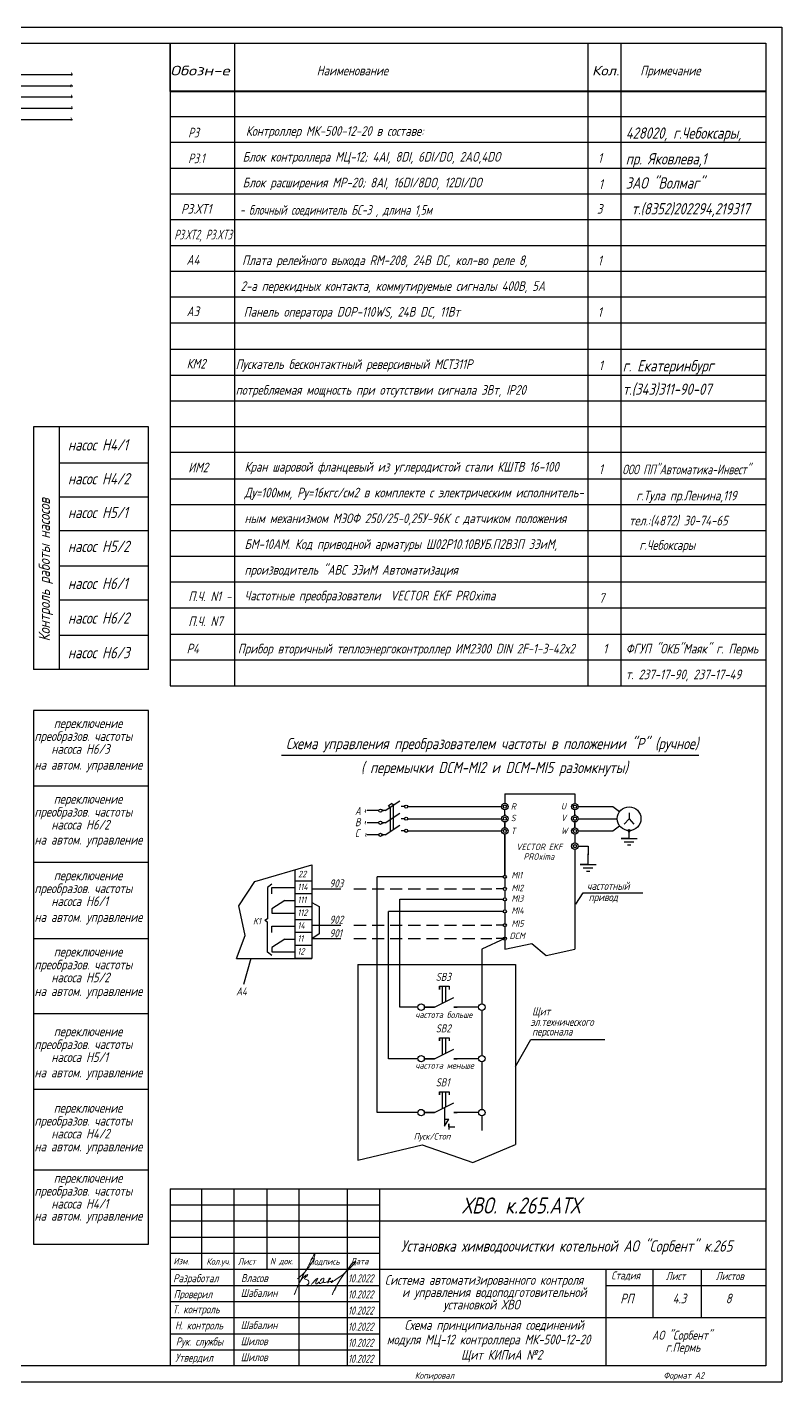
# Model space of a CAD drawing. Header units: millimetres. Extents: x 1283 to 2754, y -38 to 739.
# Drawn here: x 1708.3 to 1942.7, y -33.1 to 387.5 of the extents above; entities that cross this region are included whole.
import ezdxf
from ezdxf.enums import TextEntityAlignment as Align

# ---------------------------------------------------------------- set-up
doc = ezdxf.new("R2010")
doc.units = ezdxf.units.MM
doc.linetypes.add('HIDDEN', pattern=[0.375, 0.25, -0.125])
doc.layers.add('MAIN', color=7, linetype='Continuous', lineweight=50)
doc.layers.add('Текст', color=7, linetype='Continuous', lineweight=50)
doc.layers.add('АСУТП', color=7, linetype='Continuous')
doc.layers.add('проводка', color=184, linetype='Continuous')
doc.styles.add('ADRF1', font='GOST_A.TTF', dxfattribs={"height": 2.5})
doc.styles.add('GOST тип А', font='GOST_A.TTF', dxfattribs={"oblique": 15})
doc.styles.add('ROMANC', font='GOST_A.TTF', dxfattribs={"height": 2.5})
doc.styles.get("Standard").update_dxf_attribs({"font": 'GOST_A.TTF', "oblique": 15})
doc.styles.add('АСУТП', font='GOST_A.TTF', dxfattribs={"oblique": 15})
doc.styles.add('СТАНДАРТ', font='GOST_A.TTF', dxfattribs={"oblique": 15, "height": 3.5})

# ---------------------------------------------------------------- blocks, each defined once
blk = doc.blocks.new('Власов')
at = {"layer": 'проводка', "lineweight": 18}
for points in [[(-0.58, 2.47), (1.27, 4.07), (2.73, 5.82), (3.82, 7.33), (4.64, 9.02), (4.84, 10.28), (4.04, 8.93), (3.16, 7.2), (1.39, 3.86), (0.52, 2.26), (-1.55, -2.37), (-0.72, -0.35), (0.34, 1.8), (1.73, 3.31), (2.62, 3.78), (2.31, 3.3), (1.91, 2.96), (1.61, 2.44), (2.21, 2.21), (2.85, 1.83), (2.99, 1.4), (2.77, 0.75), (2.36, 0.49), (2.18, 0.43), (2.07, 0.4), (1.98, 0.4)], [(3.73, 0.66), (4.37, 1.39), (4.91, 2.01), (5.22, 2.29), (5.78, 2.66), (5.59, 2.28), (5.16, 1.05), (5.19, 0.9), (5.7, 1.1), (6.25, 1.38), (6.27, 1.2), (6.3, 1.02), (7.02, 1.21), (7.63, 2.13), (7.63, 2.52), (6.76, 2.22), (6.42, 1.7)]]:
    blk.add_spline(points, degree=3, dxfattribs=at)
for points, knots in [([(9.73, 1.6), (9.73, 1.6), (10.28, 1.61), (10.33, 1.73), (10.3, 1.95), (10.1, 1.88), (9.94, 1.44), (9.82, 1.2), (10.65, 1.75), (14.06, 4.01), (14.83, 4.98), (18.2, 8.2), (16.58, 7.61), (15.42, 5.89), (12.84, 2.54), (12.14, 1.35), (11.17, -0.37), (10.2, -2.51), (10.72, -1.41), (10.96, -1), (11.17, -0.6), (11.31, -0.38), (11.4, -0.29)], [5.202172, 5.202172, 5.202172, 5.202172, 5.207482, 5.981017, 6.074049, 6.477149, 7.534813, 8.416864, 10.873297, 16.080912, 19.105162, 21.731982, 23.469351, 25.755203, 29.311429, 34.513333, 38.416271, 38.862024, 39.053994, 43.961574, 49.897464, 51.239132, 51.239132, 51.239132, 51.239132]), ([(7.53, 1.66), (7.5, 1.54), (7.54, 1.28), (8.01, 1.24), (8.83, 1.57), (9.1, 2.08), (9.9, 2.69), (9.43, 2.64), (9.3, 2.52), (9.14, 2.21), (9.04, 1.25), (8.71, 1.13), (8.92, 1.39), (9.3, 1.54), (9.6, 1.6)], [0, 0, 0, 0, 0.614094, 1.118723, 1.807789, 3.045572, 4.744461, 5.191863, 5.576495, 6.389957, 8.441618, 9.345517, 10.182193, 10.758393, 10.758393, 10.758393, 10.758393])]:
    blk.add_open_spline(points, degree=3, knots=knots, dxfattribs=at)

msp = doc.modelspace()

# ---------------------------------------------------------------- linework, layer by layer
at = {"color": 7, "linetype": 'Continuous'}
for p, q in [((1348.09, 387.5), (1942.71, 387.5)), ((1942.71, 387.5), (1942.71, -33.09)), ((1752.71, 382.5), (1752.71, 270.42)), ((1752.71, 382.5), (1937.71, 382.5)), ((1752.71, 367.5), (1752.71, 382.5)), ((1772.71, 382.5), (1772.71, 183.04)), ((1882.47, 382.5), (1882.47, 183.04)), ((1892.71, 382.5), (1892.71, 183.04)), ((1752.71, 367.74), (1937.71, 367.74)), ((1752.71, 367.5), (1937.71, 367.5)), ((1937.71, 367.5), (1752.71, 367.5)), ((1752.71, 367.5), (1752.71, 183.04)), ((1752.71, 359.74), (1937.71, 359.74)), ((1752.71, 351.74), (1937.71, 351.74)), ((1752.71, 343.74), (1937.71, 343.74)), ((1752.71, 335.74), (1937.71, 335.74)), ((1752.71, 327.74), (1937.71, 327.74)), ((1752.71, 319.74), (1937.71, 319.74)), ((1752.71, 311.74), (1937.71, 311.74)), ((1752.71, 303.74), (1937.71, 303.74)), ((1752.71, 295.74), (1937.71, 295.74)), ((1752.71, 287.49), (1937.71, 287.49)), ((1752.71, 279.49), (1937.71, 279.49)), ((1752.71, 271.49), (1937.71, 271.49)), ((1752.71, 263.49), (1937.71, 263.49)), ((1752.71, 255.49), (1937.71, 255.49)), ((1752.71, 247.26), (1937.71, 247.26)), ((1752.71, 239.26), (1937.71, 239.26)), ((1752.71, 231.26), (1937.71, 231.26)), ((1752.71, 223.26), (1937.71, 223.26)), ((1752.71, 215.26), (1937.71, 215.26)), ((1752.71, 207.26), (1937.71, 207.26)), ((1752.71, 199.04), (1937.71, 199.04)), ((1752.71, 191.04), (1937.71, 191.04)), ((1752.71, 183.04), (1937.71, 183.04)), ((1892.75, 135.59), (1897.75, 135.59)), ((1895.25, 135.59), (1892.75, 135.59)), ((1895.25, 135.59), (1895.25, 138.06)), ((1882.5, 127.48), (1882.5, 130.85)), ((1893.75, 134.59), (1896.75, 134.59)), ((1894.75, 133.59), (1895.75, 133.59)), ((1894.75, 133.59), (1895.75, 133.59)), ((1880, 127.48), (1885, 127.48)), ((1882.5, 127.48), (1880, 127.48)), ((1881, 126.48), (1884, 126.48)), ((1882, 125.48), (1883, 125.48)), ((1882, 125.48), (1883, 125.48)), ((1836.33, 89.75), (1839.33, 89.75)), ((1836.33, 89.75), (1836.33, 89.25)), ((1836.33, 89.75), (1836.33, 89.25)), ((1836.33, 88.75), (1836.33, 89.75)), ((1836.33, 89.25), (1836.33, 88.75)), ((1837.33, 84.5), (1837.33, 89.75)), ((1838.33, 85), (1838.33, 89.75)), ((1839.33, 89.75), (1839.33, 89.25)), ((1839.33, 89.75), (1839.33, 88.75)), ((1834.84, 83.25), (1840.84, 86.25)), ((1831.63, 83.25), (1834.84, 83.25)), ((1834.84, 83.25), (1831.63, 83.25)), ((1848.5, 83.25), (1840.84, 83.25)), ((1840.84, 83.25), (1841.88, 83.25)), ((1840.84, 83.25), (1841.88, 83.25)), ((1836.33, 73.75), (1839.33, 73.75)), ((1836.33, 73.75), (1836.33, 73.25)), ((1836.33, 73.75), (1836.33, 73.25)), ((1836.33, 72.75), (1836.33, 73.75)), ((1836.33, 73.25), (1836.33, 72.75)), ((1837.33, 68.5), (1837.33, 73.75)), ((1838.33, 69), (1838.33, 73.75)), ((1839.33, 73.75), (1839.33, 73.25)), ((1839.33, 73.75), (1839.33, 72.75)), ((1834.84, 67.25), (1840.84, 70.25)), ((1831.63, 67.25), (1834.84, 67.25)), ((1834.84, 67.25), (1831.63, 67.25)), ((1848.5, 67.25), (1840.84, 67.25)), ((1840.84, 67.25), (1841.88, 67.25)), ((1840.84, 67.25), (1841.88, 67.25)), ((1836.33, 57), (1839.33, 57)), ((1836.33, 57), (1836.33, 56.5)), ((1836.33, 57), (1836.33, 56.5)), ((1836.33, 56), (1836.33, 57)), ((1836.33, 56.5), (1836.33, 56)), ((1837.33, 51.75), (1837.33, 57)), ((1838.33, 52.25), (1838.33, 57)), ((1839.33, 57), (1839.33, 56.5)), ((1839.33, 57), (1839.33, 56)), ((1831.63, 50.5), (1834.84, 50.5)), ((1834.84, 50.5), (1831.63, 50.5)), ((1834.84, 50.5), (1840.84, 53.5)), ((1848.5, 50.5), (1840.84, 50.5)), ((1840.84, 50.5), (1841.88, 50.5)), ((1840.84, 50.5), (1841.88, 50.5))]:
    msp.add_line(p, q, dxfattribs=at)
at = {"color": 7}
for p, q in [((1348.09, 387.5), (1905.17, 387.5)), ((1710.26, 263.36), (1710.26, 188.11)), ((1746.01, 263.36), (1710.26, 263.36)), ((1718.26, 263.36), (1718.26, 188.11)), ((1746.01, 188.11), (1746.01, 263.36)), ((1746.01, 252.11), (1718.26, 252.11)), ((1746.01, 241.61), (1718.26, 241.61)), ((1746.01, 231.11), (1718.26, 231.11)), ((1746.01, 220.11), (1718.26, 220.11)), ((1746.01, 209.61), (1718.26, 209.61)), ((1746.01, 198.61), (1718.26, 198.61)), ((1746.01, 188.11), (1710.26, 188.11)), ((1746.01, 175.36), (1710.26, 175.36))]:
    msp.add_line(p, q, dxfattribs=at)
at = {"color": 7, "linetype": 'Continuous', "lineweight": 30}
for p, q in [((1368.09, 382.5), (1937.71, 382.5)), ((1937.71, 382.5), (1937.71, -28.09)), ((1937.71, -28.09), (1368.09, -28.09))]:
    msp.add_line(p, q, dxfattribs=at)
for p, q in [((1710.26, 175.36), (1710.26, 9.69)), ((1746.01, 9.69), (1746.01, 175.36)), ((1787.25, 161.5), (1855.38, 161.5)), ((1746.01, 151.86), (1710.26, 151.86)), ((1817.5, 144.25), (1813.92, 144.25)), ((1826.5, 145.5), (1855.65, 145.5)), ((1856.65, 143.2), (1856.65, 142.75)), ((1856.65, 142.75), (1856.65, 143.2)), ((1878.4, 142.74), (1878.4, 143.19)), ((1878.4, 143.19), (1878.4, 142.74)), ((1879.4, 145.5), (1890.18, 145.5)), ((1890.18, 145.5), (1892.28, 143.94)), ((1895.25, 143.6), (1895.25, 141.69)), ((1817.5, 140.5), (1813.92, 140.5)), ((1826.5, 141.75), (1855.65, 141.75)), ((1856.65, 138.95), (1856.65, 140.45)), ((1878.4, 138.94), (1878.4, 140.44)), ((1879.4, 141.75), (1891.56, 141.75)), ((1890.18, 138), (1892.28, 139.56)), ((1895.25, 141.75), (1893.76, 140.1)), ((1895.25, 141.75), (1896.74, 140.1)), ((1817.5, 136.75), (1813.92, 136.75)), ((1826.5, 138), (1855.65, 138)), ((1856.65, 124.2), (1856.65, 136.95)), ((1879.39, 138), (1890.18, 138)), ((1879.4, 133.22), (1881.25, 133.22)), ((1881.25, 133.22), (1882.5, 133.22)), ((1882.5, 133.22), (1882.5, 130.5)), ((1746.01, 128.11), (1710.26, 128.11)), ((1779, 122.25), (1796.65, 127.39)), ((1774, 114.75), (1779, 122.25)), ((1817, 50.5), (1817, 123.7)), ((1856.15, 123.7), (1817, 123.7)), ((1784.27, 121.46), (1782.9, 120.4)), ((1782.9, 120.4), (1782.9, 110.68)), ((1796.65, 119.93), (1805.68, 119.93)), ((1856.15, 119.95), (1853.95, 119.95)), ((1878.65, 115.24), (1881, 118.75)), ((1881, 118.75), (1899.5, 118.75)), ((1776, 105.5), (1774, 114.75)), ((1796.65, 115.78), (1799, 114.52)), ((1799, 114.52), (1799, 106.02)), ((1824, 83.25), (1824, 116.75)), ((1856.15, 116.7), (1824, 116.7)), ((1782.9, 110.68), (1782.15, 110.18)), ((1782.9, 109.68), (1782.15, 110.18)), ((1782.9, 100.32), (1782.9, 109.68)), ((1820.5, 67.25), (1820.5, 112.95)), ((1856.15, 112.95), (1820.5, 112.95)), ((1773.31, 98.4), (1776, 105.5)), ((1796.65, 108.68), (1805.68, 108.68)), ((1799, 106.02), (1796.65, 104.41)), ((1856.15, 108.7), (1853.95, 108.7)), ((1746.01, 104.44), (1710.26, 104.44)), ((1796.65, 104.51), (1805.68, 104.51)), ((1856.65, 104.55), (1849.5, 101.25)), ((1849.5, 101.25), (1849.5, 84.25)), ((1856.15, 104.55), (1853.95, 104.55)), ((1856.65, 101.25), (1865, 103)), ((1865, 103), (1869.5, 99.25)), ((1869.5, 99.25), (1878.4, 101.25)), ((1777.75, 98.4), (1775.5, 90.25)), ((1784.27, 99.25), (1782.9, 100.32)), ((1746.01, 81.19), (1710.26, 81.19)), ((1829.63, 83.25), (1824, 83.25)), ((1831.63, 83.25), (1833.43, 83.25)), ((1833.43, 83.25), (1834.84, 83.25)), ((1834.93, 83.25), (1834.93, 83.25)), ((1849.5, 82.25), (1849.5, 68.25)), ((1860, 64.86), (1864.75, 73.25)), ((1864.75, 73.25), (1887.75, 73.25)), ((1829.63, 67.25), (1820.5, 67.25)), ((1831.63, 67.25), (1833.43, 67.25)), ((1833.43, 67.25), (1834.84, 67.25)), ((1834.93, 67.25), (1834.93, 67.25)), ((1849.5, 66.25), (1849.5, 51.5)), ((1746.01, 57.69), (1710.26, 57.69)), ((1821.25, 50.5), (1817, 50.5)), ((1829.63, 50.5), (1821.25, 50.5)), ((1831.63, 50.5), (1833.43, 50.5)), ((1833.43, 50.5), (1834.84, 50.5)), ((1834.93, 50.5), (1834.93, 50.5)), ((1837.89, 52.02), (1837.89, 47.75)), ((1837.89, 46.25), (1839.24, 48.5)), ((1837.89, 48.5), (1839.24, 48.5)), ((1837.89, 47.75), (1837.89, 46.25)), ((1839.26, 47), (1839.26, 45.53)), ((1839.26, 47), (1839.26, 47)), ((1839.26, 46.1), (1839.26, 47)), ((1849.5, 49.5), (1849.5, 45)), ((1839.26, 46.1), (1841.1, 46.1)), ((1839.26, 46.1), (1839.26, 45.25)), ((1811, 35.75), (1831, 40.5)), ((1831, 40.5), (1846.75, 35)), ((1846.75, 35), (1860, 40.61)), ((1746.01, 32.69), (1710.26, 32.69)), ((1710.26, 9.69), (1746.01, 9.69)), ((1348.09, -33.09), (1942.71, -33.09))]:
    msp.add_line(p, q)
at = {"lineweight": 30}
for p, q in [((1856.65, 149.5), (1878.4, 149.5)), ((1856.65, 149.5), (1856.65, 146.5)), ((1878.4, 149.5), (1878.4, 146.49)), ((1856.65, 143.2), (1856.65, 144.5)), ((1878.4, 143.19), (1878.4, 144.49)), ((1856.65, 140.75), (1856.65, 138.95)), ((1878.4, 140.74), (1878.4, 138.94)), ((1856.65, 136.95), (1856.65, 124.2)), ((1878.4, 136.94), (1878.4, 134.22)), ((1878.4, 132.22), (1878.4, 124.2)), ((1856.65, 123.2), (1856.65, 120.45)), ((1878.4, 124.2), (1878.4, 101.25)), ((1856.65, 119.45), (1856.65, 117.2)), ((1856.65, 116.2), (1856.65, 113.45)), ((1856.65, 112.45), (1856.65, 109.2)), ((1856.65, 108.2), (1856.65, 105.05)), ((1856.65, 104.05), (1856.65, 101.25)), ((1811, 96.5), (1860, 96.5)), ((1811, 96.5), (1811, 35.75)), ((1860, 96.5), (1860, 40.61))]:
    msp.add_line(p, q, dxfattribs=at)
at = {"linetype": 'HIDDEN', "ltscale": 15}
for p, q in [((1809.79, 119.93), (1852.64, 119.93)), ((1809.79, 108.68), (1852.64, 108.68)), ((1809.79, 104.51), (1852.64, 104.51))]:
    msp.add_line(p, q, dxfattribs=at)
at = {"color": 0, "linetype": 'ByBlock', "lineweight": 30}
for p, q in [((1752.71, 26.88), (1752.71, -28.08)), ((1888.09, -28.08), (1888.09, 1.88)), ((1902.71, -13.12), (1902.71, 1.88)), ((1917.71, -13.12), (1917.71, 1.88)), ((1888.09, -3.12), (1937.71, -3.12))]:
    msp.add_line(p, q, dxfattribs=at)
at = {"color": 0, "linetype": 'Continuous', "lineweight": 30}
for p, q in [((1752.71, 26.88), (1937.71, 26.88)), ((1762.46, 26.88), (1762.46, 1.88)), ((1772.46, 26.88), (1772.46, -28.12)), ((1782.71, 26.88), (1782.71, 1.88)), ((1792.71, 26.88), (1792.71, -28.12)), ((1807.71, 26.88), (1807.71, -28.12)), ((1817.71, 26.88), (1817.71, -28.12)), ((1817.71, 16.88), (1937.71, 16.88)), ((1752.71, 6.88), (1817.71, 6.88)), ((1752.71, 1.88), (1937.71, 1.88)), ((1817.71, -13.12), (1937.71, -13.12))]:
    msp.add_line(p, q, dxfattribs=at)
at = {"color": 0, "linetype": 'Continuous'}
for p, q in [((1752.71, 21.88), (1817.71, 21.88)), ((1752.71, 16.88), (1817.71, 16.88)), ((1752.71, 11.88), (1817.71, 11.88)), ((1752.71, -3.12), (1817.71, -3.12)), ((1752.71, -8.12), (1817.71, -8.12)), ((1752.71, -8.12), (1817.71, -8.12)), ((1752.71, -13.12), (1817.71, -13.12)), ((1752.71, -18.12), (1817.71, -18.12)), ((1752.71, -23.12), (1817.71, -23.12))]:
    msp.add_line(p, q, dxfattribs=at)
for centre, radius in [((1856.65, 145.5), 1), ((1856.65, 145.5), 0.5), ((1878.4, 145.49), 1), ((1878.4, 145.49), 0.5), ((1895.25, 141.75), 3.69), ((1856.65, 141.75), 1), ((1856.65, 137.95), 1), ((1856.65, 141.75), 0.5), ((1878.4, 141.74), 1), ((1878.4, 137.94), 1), ((1878.4, 141.74), 0.5), ((1856.65, 137.95), 0.5), ((1878.4, 137.94), 0.5), ((1878.4, 133.22), 1), ((1878.4, 133.22), 0.5), ((1856.65, 123.7), 0.5), ((1856.65, 119.95), 0.5), ((1856.65, 116.7), 0.5), ((1856.65, 112.95), 0.5), ((1856.65, 108.7), 0.5), ((1856.65, 108.7), 0.5), ((1856.65, 104.55), 0.5), ((1856.65, 104.55), 0.5)]:
    msp.add_circle(centre, radius)
at = {"lineweight": 50, "ltscale": 0.5}
msp.add_circle((1895.25, 138.03), 0.208, dxfattribs=at)
at = {"color": 7, "linetype": 'Continuous'}
for centre in [(1830.63, 83.25), (1849.5, 83.25), (1830.63, 67.25), (1849.5, 67.25), (1830.63, 50.5), (1849.5, 50.5)]:
    msp.add_circle(centre, 1, dxfattribs=at)
at = {"layer": 'MAIN', "color": 7, "linetype": 'Continuous', "lineweight": 30}
for p, q in [((1388.28, 372.8), (1722.41, 372.8)), ((1388.28, 372.8), (1722.41, 372.8)), ((1388.37, 369.31), (1722.49, 369.31)), ((1388.28, 365.82), (1722.41, 365.82)), ((1388.4, 362.34), (1722.4, 362.34)), ((1388.35, 358.85), (1722.36, 358.85))]:
    msp.add_line(p, q, dxfattribs=at)
at = {"layer": 'MAIN', "color": 7, "linetype": 'Continuous', "lineweight": -3}
for p, q in [((1721.75, 369.5), (1721.75, 369.5)), ((1819.5, 144.25), (1824, 147.25)), ((1818.5, 144.25), (1819, 144.25)), ((1819.5, 144.25), (1818.5, 144.25)), ((1819.5, 140.5), (1824, 143.5)), ((1820.51, 145.85), (1821.48, 146.5)), ((1821.03, 145.26), (1820.51, 145.85)), ((1821, 145.25), (1821, 137.75)), ((1822.02, 145.91), (1821.48, 146.5)), ((1822, 145.93), (1822, 138.43)), ((1825.5, 145.5), (1824.5, 145.5)), ((1813.22, 140.68), (1813.22, 140.68)), ((1818.5, 140.5), (1819, 140.5)), ((1819.5, 140.5), (1818.5, 140.5)), ((1819.5, 136.75), (1824, 139.75)), ((1825.5, 141.75), (1824.5, 141.75)), ((1819.5, 136.75), (1818.5, 136.75)), ((1818.5, 136.75), (1819, 136.75)), ((1825.5, 138), (1824.5, 138))]:
    msp.add_line(p, q, dxfattribs=at)
for centre in [(1818, 144.25), (1826, 145.5), (1818, 140.5), (1826, 141.75), (1818, 136.75), (1826, 138)]:
    msp.add_circle(centre, 0.5, dxfattribs=at)
at = {"layer": 'АСУТП'}
for p, q in [((1855.38, 161.5), (1916.95, 161.5)), ((1784.27, 120.4), (1791.4, 120.4)), ((1784.27, 118.4), (1784.27, 120.4)), ((1784.27, 113.73), (1784.27, 112.4)), ((1784.27, 112.4), (1791.4, 112.4)), ((1784.27, 108.4), (1791.4, 108.4)), ((1784.27, 106.4), (1784.27, 108.4)), ((1784.27, 101.73), (1784.27, 100.4)), ((1784.27, 100.4), (1791.4, 100.4))]:
    msp.add_line(p, q, dxfattribs=at)
at = {"layer": 'АСУТП', "lineweight": 30}
for p in [(1796.65, 127.39), (1773.31, 98.4)]:
    msp.add_line(p, (1796.65, 98.4), dxfattribs=at)
at = {"layer": 'АСУТП', "lineweight": 30, "ltscale": 0.5}
for p, q in [((1791.4, 125.86), (1791.4, 122.4)), ((1796.65, 122.4), (1791.4, 122.4)), ((1796.65, 122.4), (1791.4, 122.4)), ((1796.65, 122.4), (1791.4, 122.4)), ((1791.4, 122.4), (1791.4, 110.4)), ((1796.65, 110.4), (1791.4, 110.4)), ((1796.65, 110.4), (1791.4, 110.4)), ((1796.65, 110.4), (1791.4, 110.4)), ((1791.4, 110.4), (1791.4, 98.4)), ((1796.65, 98.4), (1791.4, 98.4)), ((1796.65, 98.4), (1791.4, 98.4)), ((1796.65, 98.4), (1791.4, 98.4)), ((1796.65, 98.4), (1791.4, 98.4)), ((1796.65, 98.4), (1791.4, 98.4))]:
    msp.add_line(p, q, dxfattribs=at)
at = {"layer": 'АСУТП', "ltscale": 0.5}
for p, q in [((1796.65, 118.4), (1791.4, 118.4)), ((1796.65, 106.4), (1791.4, 106.4))]:
    msp.add_line(p, q, dxfattribs=at)
at = {"layer": 'АСУТП', "linetype": 'Continuous', "lineweight": 30}
for p, q in [((1788.27, 116.4), (1784.27, 113.73)), ((1788.27, 104.4), (1784.27, 101.73))]:
    msp.add_line(p, q, dxfattribs=at)
at = {"layer": 'АСУТП', "lineweight": -3}
for p, q in [((1788.27, 116.4), (1791.4, 116.4)), ((1788.27, 104.4), (1791.4, 104.4))]:
    msp.add_line(p, q, dxfattribs=at)
at = {"layer": 'АСУТП', "lineweight": -3, "ltscale": 0.5}
for p, q in [((1796.65, 114.4), (1791.4, 114.4)), ((1796.65, 102.4), (1791.4, 102.4))]:
    msp.add_line(p, q, dxfattribs=at)

# ---------------------------------------------------------------- block references
at = {"color": 0, "lineweight": 15}
msp.add_blockref('Власов', (1792.82, -3.53, -10), dxfattribs=at)

# ---------------------------------------------------------------- texts
at = {"color": 7, "linetype": 'Continuous', "style": 'ADRF1', "oblique": 15}
for s, width, p, p2 in [('Обозн-е', 1.526932, (1752.71, 372.5), (1771.21, 372.5)), ('Кол.', 1.441394, (1883.71, 372.5), (1892.21, 372.5))]:
    msp.add_text(s, height=3, dxfattribs=dict(at, width=width)).set_placement(p, p2, align=Align.FIT)
at = {"color": 7, "linetype": 'Continuous', "oblique": 15}
for s, height, style, p in [('Наименование', 3, 'ADRF1', (1798.21, 372.5)), ('Примечание', 3, 'ADRF1', (1898.71, 372.5)), ('903', 2.5, 'GOST тип А', (1802.17, 120.41)), ('частотный ', 2.5, 'GOST тип А', (1882.17, 119.65)), ('привод', 2.5, 'GOST тип А', (1882.67, 116.15)), ('902', 2.5, 'GOST тип А', (1802.17, 109.15)), ('901', 2.5, 'GOST тип А', (1802.17, 104.94)), ('SB3', 2.5, 'GOST тип А', (1835.17, 91.4)), ('A4', 2.5, 'GOST тип А', (1773.17, 86.9)), ('Щит ', 2.5, 'GOST тип А', (1865.11, 80.67)), ('SB2', 2.5, 'GOST тип А', (1835.17, 75.4)), ('эл.технического', 2.5, 'GOST тип А', (1864.61, 77.42)), ('персонала', 2.5, 'GOST тип А', (1865.11, 74.42)), ('SB1', 2.5, 'GOST тип А', (1835.17, 58.65)), ('Стадия', 2.5, 'GOST тип А', (1889.71, -1.29)), ('Лист', 2.5, 'GOST тип А', (1906.64, -1.48)), ('Листов ', 2.5, 'GOST тип А', (1922.16, -1.48)), ('АО "Сорбент"', 2.8, 'GOST тип А', (1902.36, -19.99)), ('Копировал', 2, 'ADRF1', (1828.71, -32.09)), ('Формат A2', 2, 'ADRF1', (1905.91, -32.09))]:
    msp.add_text(s, height=height, dxfattribs=dict(at, style=style)).set_placement(p)
at = {"linetype": 'Continuous', "oblique": 15}
for s, height, p in [('Контроллер МК-500-12-20 в составе:', 3, (1776.21, 353.74)), ('Блок контроллера МЦ-12; 4AI, 8DI, 6DI/DO, 2AO,4DO', 3, (1775.21, 345.74)), ('1', 3, (1885.59, 345.36)), ('Блок расширения МР-20; 8AI, 16DI/8DO, 12DI/DO', 3, (1775.21, 337.74)), ('Схема управления преобразователем частоты в положении "Р" (ручное)', 3.5, (1788.65, 163.33)), ('( перемычки DCM-MI2 и DCM-MI5 разомкнуты)', 3.5, (1811.94, 155.89))]:
    msp.add_text(s, height=height, dxfattribs=at).set_placement(p)
at = {"color": 7, "oblique": 15}
for s, height, style, p in [('428020, г.Чебоксары,', 3.5, 'СТАНДАРТ', (1894.21, 352.86)), ('пр. Яковлева,1', 3.5, 'СТАНДАРТ', (1894.21, 344.86)), ('ЗАО "Волмаг"', 3.5, 'СТАНДАРТ', (1894.21, 337.36)), (' т.(8352)202294,219317', 3.5, 'СТАНДАРТ', (1894.21, 329.36)), ('Плата релейного выхода RM-208, 24В DC, кол-во реле 8, ', 3, 'СТАНДАРТ', (1775.05, 313.61)), (' 2-а перекидных контакта, коммутируемые сигналы 400В, 5А', 3, 'СТАНДАРТ', (1773.05, 305.61)), ('Панель оператора DOP-110WS, 24В DC, 11Вт', 3, 'СТАНДАРТ', (1775.55, 297.61)), ('Пускатель бесконтактный реверсивный МСТ311Р', 3, 'СТАНДАРТ', (1773.05, 281.36)), (' г. Екатеринбург', 3.5, 'СТАНДАРТ', (1891.47, 280.61)), ('потребляемая мощность при отсутствии сигнала 3Вт, IP20', 3, 'СТАНДАРТ', (1773.05, 273.36)), (' т.(343)311-90-07', 3.5, 'СТАНДАРТ', (1891.47, 273.34)), ('Кол.уч.', 2, 'GOST тип А', (1763.96, 3.28)), ('Лист', 2, 'GOST тип А', (1773.72, 3.28)), ('Подпись', 2, 'GOST тип А', (1795.71, 3.28))]:
    msp.add_text(s, height=height, dxfattribs=dict(at, style=style)).set_placement(p)
at = {"color": 7, "linetype": 'Continuous', "oblique": 15}
for s, height, p in [('насос Н4/1', 3.5, (1720.96, 256.05)), ('насос Н4/2', 3.5, (1720.96, 245.55)), ('насос Н5/1', 3.5, (1720.96, 235.05)), ('насос Н5/2', 3.5, (1720.96, 224.55)), ('насос Н6/1', 3.5, (1720.96, 213.05)), ('насос Н6/2', 3.5, (1720.96, 202.3)), ('насос Н6/3', 3.5, (1720.96, 191.55)), ('ХВО. к.265.АТХ', 5, (1843.33, 19.17)), ('Установка химводоочистки котельной АО "Сорбент" к.265', 3.5, (1824.4, 7.35)), ('Система автоматизированного контроля', 3, (1819.4, -2.96)), ('и управления водоподготовительной', 3, (1824.73, -6.74)), ('установкой ХВО', 3, (1837.49, -10.61))]:
    msp.add_text(s, height=height, dxfattribs=at).set_placement(p)
at = {"color": 7, "oblique": 15}
for s, p in [('Кран шаровой фланцевый из углеродистой стали КШТВ 16-100  ', (1775.79, 249.5)), ('Ду=100мм, Ру=16кгс/см2 в комплекте с электрическим исполнитель-', (1775.79, 241.5)), ('ным механизмом МЭОФ 250/25-0,25У-96К с датчиком положения  ', (1775.79, 233.5)), ('БМ-10АМ. Код приводной арматуры Ш02Р10.10ВУБ.П2В3П ЗЭиМ,', (1775.79, 225.5)), ('производитель "АВС ЗЭиМ Автоматизация', (1775.79, 217.5)), ('Частотные преобразователи  VECTOR EKF PROxima', (1775.79, 209.5)), ('преобразов. частоты', (1710.55, 165.89)), ('переключение ', (1716.55, 169.89)), ('насоса Н6/3', (1715.8, 161.89)), ('на автом. управление', (1710.55, 156.97)), ('переключение ', (1716.55, 146.39)), ('преобразов. частоты', (1710.55, 142.39)), ('насоса Н6/2', (1715.8, 138.39)), ('на автом. управление', (1710.55, 133.72)), ('переключение ', (1716.55, 122.64)), ('преобразов. частоты', (1710.55, 118.64)), ('насоса Н6/1', (1715.8, 114.64)), ('на автом. управление', (1710.55, 109.72)), ('переключение ', (1716.55, 98.97)), ('преобразов. частоты', (1710.55, 94.97)), ('насоса Н5/2', (1715.8, 90.97)), ('на автом. управление', (1710.55, 86.72)), ('переключение ', (1716.55, 74.22)), ('преобразов. частоты', (1710.55, 70.22)), ('насоса Н5/1', (1715.8, 66.22)), ('на автом. управление', (1710.55, 61.47)), ('переключение ', (1716.55, 50.47)), ('преобразов. частоты', (1710.55, 46.47)), ('насоса Н4/2', (1715.8, 42.47)), ('на автом. управление', (1710.55, 38.47)), ('переключение ', (1716.55, 28.72)), ('преобразов. частоты', (1710.55, 24.72)), ('насоса Н4/1', (1715.8, 20.72)), ('на автом. управление', (1710.55, 16.97))]:
    msp.add_text(s, height=3, dxfattribs=at).set_placement(p)
at = {"oblique": 15, "width": 0.9}
msp.add_text('ООО ПП"Автоматика-Инвест"', height=3, dxfattribs=at).set_placement((1893.13, 248.68))
at = {"color": 7, "oblique": 15}
msp.add_text('Контроль работы насосов', height=3.5, rotation=90, dxfattribs=at).set_placement((1715.36, 196.8))
at = {"oblique": 15}
for s, p in [('г.Тула пр.Ленина,119', (1897.46, 240.55)), ('тел.:(4872) 30-74-65', (1895.24, 232.79)), ('г.Чебоксары', (1898.42, 225.2))]:
    msp.add_text(s, height=3, dxfattribs=at).set_placement(p)
at = {"linetype": 'Continuous', "oblique": 15}
for s, height, style, p in [('А', 2.5, 'ROMANC', (1810.09, 142.9)), ('В', 2.5, 'ROMANC', (1810.09, 139.41)), ('С', 2.5, 'ROMANC', (1810.09, 136.05)), ('Щит КИПиА №2', 3, 'GOST тип А', (1843.05, -26.19))]:
    msp.add_text(s, height=height, dxfattribs=dict(at, style=style)).set_placement(p)
at = {"color": 0, "linetype": 'Continuous', "oblique": 15}
for s, height, style, p in [('Изм.', 2, 'GOST тип А', (1753.71, 3.38)), ('N док.', 2, 'GOST тип А', (1783.71, 3.38)), ('Дата', 2, 'GOST тип А', (1808.71, 3.38)), ('Разработал', 2.5, 'GOST тип А', (1753.62, -2.16)), ('Власов', 2.5, 'GOST тип А', (1774.71, -2.11)), ('Шабалин', 2.5, 'GOST тип А', (1774.61, -6.72)), ('Проверил', 2.5, 'GOST тип А', (1753.78, -7.12)), ('Т. контроль', 2.5, 'GOST тип А', (1753.47, -11.81)), ('Н. контроль', 2.5, 'GOST тип А', (1754.19, -16.81)), ('Шабалин', 2.5, 'GOST тип А', (1774.61, -16.72)), ('Рук. службы', 2.5, 'GOST тип А', (1754.47, -21.81)), ('Шилов', 2.5, 'АСУТП', (1774.61, -21.7)), ('г.Пермь', 2.8, 'GOST тип А', (1906.6, -23.74)), ('Утвердил', 2.5, 'GOST тип А', (1754.27, -26.82)), ('Шилов', 2.5, 'GOST тип А', (1774.61, -26.67))]:
    msp.add_text(s, height=height, dxfattribs=dict(at, style=style)).set_placement(p)
at = {"color": 0, "linetype": 'Continuous', "style": 'АСУТП', "oblique": 15, "width": 0.9}
for p in [(1807.93, -2.19), (1807.93, -7.19), (1807.93, -12.19), (1807.93, -17.19), (1807.93, -22.19), (1807.93, -27.16)]:
    msp.add_text('10.2022', height=2.5, dxfattribs=at).set_placement(p)
at = {"layer": 'MAIN', "color": 7, "linetype": 'Continuous', "lineweight": -3, "oblique": 15}
for p in [(1723.36, 371.91), (1723.18, 368.3), (1723.36, 364.93), (1723.43, 361.44), (1723.22, 357.88), (1814.69, 143.09), (1814.65, 139.48), (1814.83, 135.69)]:
    msp.add_text('~', height=2.5, rotation=90, dxfattribs=at).set_placement(p)
at = {"layer": 'MAIN', "color": 7, "linetype": 'Continuous', "lineweight": -3, "style": 'ROMANC', "oblique": 15}
for s, width, p in [('Р3', 0.9, (1758.29, 353.24)), ('Р3.1', 0.9, (1758.29, 345.24)), ('- блочный соединитель БС-3 , длина 1,5м', 0.9, (1774.3, 329.24)), ('Р3.ХT2, Р3.XT3', 0.8, (1753.99, 321.57))]:
    msp.add_text(s, height=3, dxfattribs=dict(at, width=width)).set_placement(p)
at = {"layer": 'MAIN', "color": 7, "linetype": 'Continuous', "lineweight": -3, "oblique": 15}
for s, style, p in [('1', 'ROMANC', (1885.86, 337.24)), ('Р3.ХT1', 'ROMANC', (1756.1, 329.57)), ('3', 'ROMANC', (1885.24, 329.56)), ('А4', 'ROMANC', (1757.8, 313.76)), ('1', 'ROMANC', (1885.52, 313.53)), ('A3', 'ROMANC', (1757.8, 297.76)), ('1', 'ROMANC', (1885.52, 297.53)), ('КМ2', 'ROMANC', (1757.8, 281.51)), ('1', 'ROMANC', (1885.86, 280.99)), ('ИМ2', 'ROMANC', (1758.34, 249.29)), ('1', 'ROMANC', (1885.86, 248.76)), ('П.Ч. N1 -', 'ROMANC', (1758.34, 209.29)), ('7', 'ROMANC', (1885.86, 208.76)), ('П.Ч. N7', 'ROMANC', (1758.34, 201.54)), ('Р4', 'ROMANC', (1757.8, 193.06)), ('Схема принципиальная соединений  ', 'GOST тип А', (1825.48, -16.93)), ('модуля МЦ-12 контроллера МК-500-12-20', 'GOST тип А', (1819.97, -21.43))]:
    msp.add_text(s, height=3, dxfattribs=dict(at, style=style)).set_placement(p)
at = {"layer": 'АСУТП', "linetype": 'Continuous', "style": 'АСУТП', "oblique": 15}
for s, p in [('Прибор вторичный теплоэнергоконтроллер ИМ2300 DIN 2F-1-3-42x2', (1773.71, 193.04)), ('1', (1887.21, 193.04)), ('ФГУП "ОКБ"Маяк" г. Пермь', (1894.21, 193.04)), ('т. 237-17-90, 237-17-49', (1894.21, 185.04))]:
    msp.add_text(s, height=3, dxfattribs=at).set_placement(p)
at = {"layer": 'АСУТП', "color": 7, "linetype": 'Continuous', "style": 'АСУТП', "oblique": 15}
for s, p in [('R', (1858.51, 144.55)), ('U', (1874.06, 144.61)), ('V', (1874.06, 141.04)), ('S', (1858.51, 140.97)), ('T', (1858.51, 136.95)), ('W', (1874.06, 137.02)), ('VECTOR EKF', (1860.2, 132)), ('PROxima', (1862.45, 129)), ('22', (1792.45, 123.58)), ('MI1', (1858.7, 123.25)), ('114', (1792.2, 119.57)), ('MI2', (1858.7, 119.25)), ('MI3', (1858.7, 116)), ('111', (1792.2, 115.57)), ('112', (1792.2, 111.57)), ('MI4', (1858.7, 112.25)), ('K1', (1778.44, 108.96)), ('14', (1792.2, 107.58)), ('MI5', (1858.7, 108.21)), ('11', (1792.2, 103.58)), ('DCM', (1858.1, 104.39)), ('12', (1792.2, 99.58)), ('частота больше', (1828.85, 79.89)), ('частота меньше', (1828.85, 64.14)), ('Пуск/Стоп', (1828.35, 42.14))]:
    msp.add_text(s, height=2, dxfattribs=at).set_placement(p)
at = {"layer": 'Текст', "color": 7, "lineweight": -3, "style": 'GOST тип А', "oblique": 15}
for s, p in [('РП', (1892.51, -8.7, 10)), ('4.3', (1908.76, -8.7, 10)), ('8', (1925.26, -8.7, 10))]:
    msp.add_text(s, height=3, dxfattribs=at).set_placement(p)

doc.saveas('drawing.dxf')
